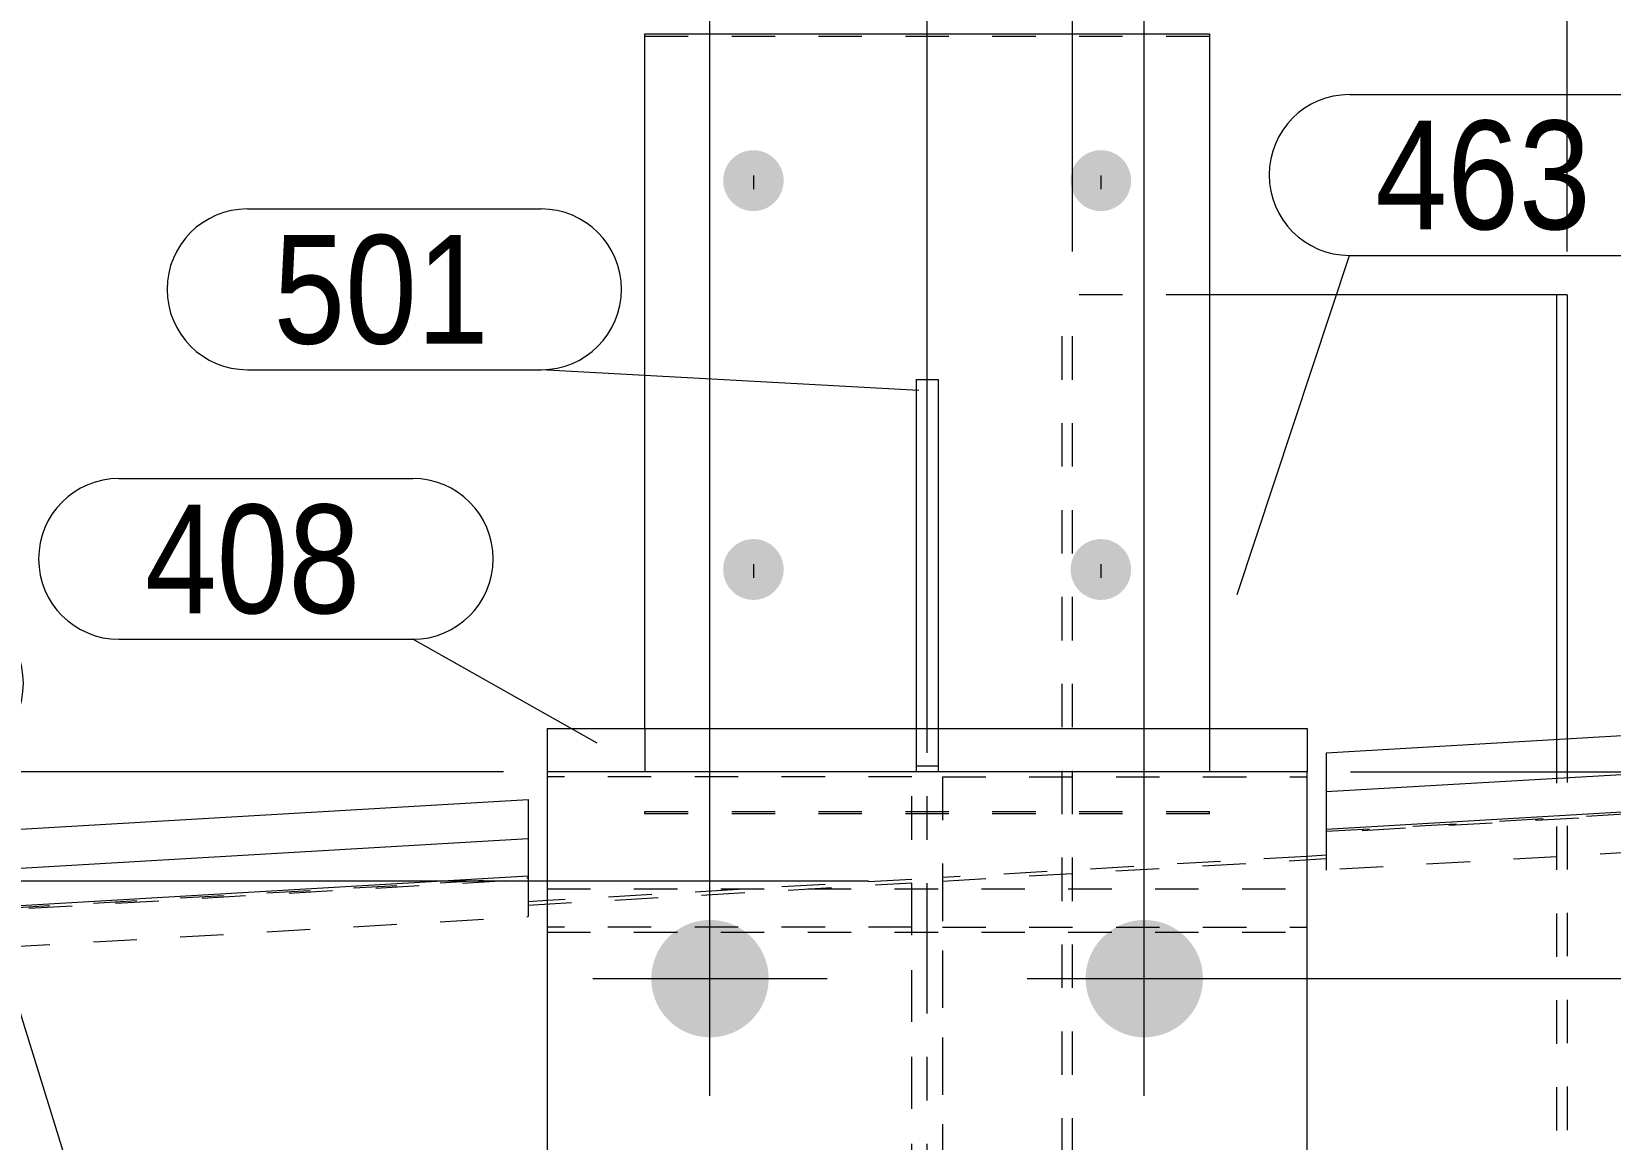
# Model space of a CAD drawing. Header units: millimetres. Extents: x 2 to 579, y 0 to 825.
# Drawn here: x 53.83 to 90.18, y 671.01 to 696.51 of the extents above; entities that cross this region are included whole.
import ezdxf

# ---------------------------------------------------------------- set-up
doc = ezdxf.new("R2010")
doc.units = ezdxf.units.MM
for name, pattern in [('XKITLINE00', [0]), ('XKITLINE01', [4, 1, -1, 1, -1]), ('XKITLINE03', [6, 3, -1, 1, -1])]:
    doc.linetypes.add(name, pattern=pattern)
for name, color, linetype, lineweight in [('Bolt', 3, 'Continuous', 0), ('Dimensions', 7, 'Continuous', 0), ('Part', 2, 'Continuous', 0), ('PartMark', 7, 'Continuous', 0)]:
    doc.layers.add(name, color=color, linetype=linetype, lineweight=lineweight)
doc.styles.add('ARIAL', font='ARIAL.TTF')

# ---------------------------------------------------------------- blocks, each defined once
blk = doc.blocks.new('*A43')
at = {"layer": 'Bolt'}
for points in [[(68.1, 674.742), (68.102, 674.775), (68.104, 674.808), (68.107, 674.841), (68.11, 674.874), (68.115, 674.907), (68.12, 674.939), (68.126, 674.972), (68.133, 675.004), (68.14, 675.036), (68.149, 675.068), (68.158, 675.1), (68.168, 675.132), (68.179, 675.163), (68.19, 675.194), (68.203, 675.225), (68.216, 675.256), (68.23, 675.286), (68.244, 675.315), (68.259, 675.345), (68.275, 675.374), (68.292, 675.402), (68.309, 675.431), (68.328, 675.458), (68.346, 675.486), (68.366, 675.513), (68.386, 675.539), (68.406, 675.565), (68.428, 675.59), (68.45, 675.615), (68.472, 675.639), (68.495, 675.663), (68.519, 675.686), (68.543, 675.709), (68.568, 675.731), (68.594, 675.752), (68.619, 675.773), (68.646, 675.793), (68.673, 675.812), (68.7, 675.831), (68.728, 675.849), (68.756, 675.866), (68.785, 675.883), (68.814, 675.899), (68.843, 675.914), (68.873, 675.929), (68.903, 675.943), (68.933, 675.956), (68.964, 675.968), (68.995, 675.98), (69.027, 675.99), (69.058, 676), (69.09, 676.01), (69.122, 676.018), (69.154, 676.026), (69.187, 676.032), (69.219, 676.039), (69.252, 676.044), (69.285, 676.048), (69.318, 676.052), (69.351, 676.055), (69.384, 676.057), (69.417, 676.058), (69.45, 676.058), (69.483, 676.058), (69.516, 676.057), (69.549, 676.055), (69.582, 676.052), (69.615, 676.048), (69.648, 676.044), (69.681, 676.039), (69.713, 676.032), (69.746, 676.026), (69.778, 676.018), (69.81, 676.01), (69.842, 676), (69.873, 675.99), (69.905, 675.98), (69.936, 675.968), (69.967, 675.956), (69.997, 675.943), (70.027, 675.929), (70.057, 675.914), (70.086, 675.899), (70.115, 675.883), (70.144, 675.866), (70.172, 675.849), (70.2, 675.831), (70.227, 675.812), (70.254, 675.793), (70.281, 675.773), (70.306, 675.752), (70.332, 675.731), (70.357, 675.709), (70.381, 675.686), (70.405, 675.663), (70.428, 675.639), (70.45, 675.615), (70.472, 675.59), (70.494, 675.565), (70.514, 675.539), (70.534, 675.513), (70.554, 675.486), (70.572, 675.458), (70.591, 675.431), (70.608, 675.402), (70.625, 675.374), (70.641, 675.345), (70.656, 675.315), (70.67, 675.286), (70.684, 675.256), (70.697, 675.225), (70.71, 675.194), (70.721, 675.163), (70.732, 675.132), (70.742, 675.1), (70.751, 675.068), (70.76, 675.036), (70.767, 675.004), (70.774, 674.972), (70.78, 674.939), (70.785, 674.907), (70.79, 674.874), (70.793, 674.841), (70.796, 674.808), (70.798, 674.775), (70.8, 674.742), (70.8, 674.708), (70.8, 674.675), (70.798, 674.642), (70.796, 674.609), (70.793, 674.576), (70.79, 674.543), (70.785, 674.51), (70.78, 674.478), (70.774, 674.445), (70.767, 674.413), (70.76, 674.38), (70.751, 674.348), (70.742, 674.317), (70.732, 674.285), (70.721, 674.254), (70.71, 674.223), (70.697, 674.192), (70.684, 674.161), (70.67, 674.131), (70.656, 674.101), (70.641, 674.072), (70.625, 674.043), (70.608, 674.014), (70.591, 673.986), (70.572, 673.958), (70.554, 673.931), (70.534, 673.904), (70.514, 673.878), (70.494, 673.852), (70.472, 673.827), (70.45, 673.802), (70.428, 673.778), (70.405, 673.754), (70.381, 673.731), (70.357, 673.708), (70.332, 673.686), (70.306, 673.665), (70.281, 673.644), (70.254, 673.624), (70.227, 673.605), (70.2, 673.586), (70.172, 673.568), (70.144, 673.55), (70.115, 673.534), (70.086, 673.518), (70.057, 673.503), (70.027, 673.488), (69.997, 673.474), (69.967, 673.461), (69.936, 673.449), (69.905, 673.437), (69.873, 673.427), (69.842, 673.417), (69.81, 673.407), (69.778, 673.399), (69.746, 673.391), (69.713, 673.384), (69.681, 673.378), (69.648, 673.373), (69.615, 673.369), (69.582, 673.365), (69.549, 673.362), (69.516, 673.36), (69.483, 673.359), (69.45, 673.358), (69.417, 673.359), (69.384, 673.36), (69.351, 673.362), (69.318, 673.365), (69.285, 673.369), (69.252, 673.373), (69.219, 673.378), (69.187, 673.384), (69.154, 673.391), (69.122, 673.399), (69.09, 673.407), (69.058, 673.417), (69.027, 673.427), (68.995, 673.437), (68.964, 673.449), (68.933, 673.461), (68.903, 673.474), (68.873, 673.488), (68.843, 673.503), (68.814, 673.518), (68.785, 673.534), (68.756, 673.55), (68.728, 673.568), (68.7, 673.586), (68.673, 673.605), (68.646, 673.624), (68.619, 673.644), (68.594, 673.665), (68.568, 673.686), (68.543, 673.708), (68.519, 673.731), (68.495, 673.754), (68.472, 673.778), (68.45, 673.802), (68.428, 673.827), (68.406, 673.852), (68.386, 673.878), (68.366, 673.904), (68.346, 673.931), (68.328, 673.958), (68.309, 673.986), (68.292, 674.014), (68.275, 674.043), (68.259, 674.072), (68.244, 674.101), (68.23, 674.131), (68.216, 674.161), (68.203, 674.192), (68.19, 674.223), (68.179, 674.254), (68.168, 674.285), (68.158, 674.317), (68.149, 674.348), (68.14, 674.38), (68.133, 674.413), (68.126, 674.445), (68.12, 674.478), (68.115, 674.51), (68.11, 674.543), (68.107, 674.576), (68.104, 674.609), (68.102, 674.642), (68.1, 674.675), (68.1, 674.708)], [(78.1, 674.742), (78.102, 674.775), (78.104, 674.808), (78.107, 674.841), (78.11, 674.874), (78.115, 674.907), (78.12, 674.939), (78.126, 674.972), (78.133, 675.004), (78.14, 675.036), (78.149, 675.068), (78.158, 675.1), (78.168, 675.132), (78.179, 675.163), (78.19, 675.194), (78.203, 675.225), (78.216, 675.256), (78.23, 675.286), (78.244, 675.315), (78.259, 675.345), (78.275, 675.374), (78.292, 675.402), (78.309, 675.431), (78.328, 675.458), (78.346, 675.486), (78.366, 675.513), (78.386, 675.539), (78.406, 675.565), (78.428, 675.59), (78.45, 675.615), (78.472, 675.639), (78.495, 675.663), (78.519, 675.686), (78.543, 675.709), (78.568, 675.731), (78.594, 675.752), (78.619, 675.773), (78.646, 675.793), (78.673, 675.812), (78.7, 675.831), (78.728, 675.849), (78.756, 675.866), (78.785, 675.883), (78.814, 675.899), (78.843, 675.914), (78.873, 675.929), (78.903, 675.943), (78.933, 675.956), (78.964, 675.968), (78.995, 675.98), (79.027, 675.99), (79.058, 676), (79.09, 676.01), (79.122, 676.018), (79.154, 676.026), (79.187, 676.032), (79.219, 676.039), (79.252, 676.044), (79.285, 676.048), (79.318, 676.052), (79.351, 676.055), (79.384, 676.057), (79.417, 676.058), (79.45, 676.058), (79.483, 676.058), (79.516, 676.057), (79.549, 676.055), (79.582, 676.052), (79.615, 676.048), (79.648, 676.044), (79.681, 676.039), (79.713, 676.032), (79.746, 676.026), (79.778, 676.018), (79.81, 676.01), (79.842, 676), (79.873, 675.99), (79.905, 675.98), (79.936, 675.968), (79.967, 675.956), (79.997, 675.943), (80.027, 675.929), (80.057, 675.914), (80.086, 675.899), (80.115, 675.883), (80.144, 675.866), (80.172, 675.849), (80.2, 675.831), (80.227, 675.812), (80.254, 675.793), (80.281, 675.773), (80.306, 675.752), (80.332, 675.731), (80.357, 675.709), (80.381, 675.686), (80.405, 675.663), (80.428, 675.639), (80.45, 675.615), (80.472, 675.59), (80.494, 675.565), (80.514, 675.539), (80.534, 675.513), (80.554, 675.486), (80.572, 675.458), (80.591, 675.431), (80.608, 675.402), (80.625, 675.374), (80.641, 675.345), (80.656, 675.315), (80.67, 675.286), (80.684, 675.256), (80.697, 675.225), (80.71, 675.194), (80.721, 675.163), (80.732, 675.132), (80.742, 675.1), (80.751, 675.068), (80.76, 675.036), (80.767, 675.004), (80.774, 674.972), (80.78, 674.939), (80.785, 674.907), (80.79, 674.874), (80.793, 674.841), (80.796, 674.808), (80.798, 674.775), (80.8, 674.742), (80.8, 674.708), (80.8, 674.675), (80.798, 674.642), (80.796, 674.609), (80.793, 674.576), (80.79, 674.543), (80.785, 674.51), (80.78, 674.478), (80.774, 674.445), (80.767, 674.413), (80.76, 674.38), (80.751, 674.348), (80.742, 674.317), (80.732, 674.285), (80.721, 674.254), (80.71, 674.223), (80.697, 674.192), (80.684, 674.161), (80.67, 674.131), (80.656, 674.101), (80.641, 674.072), (80.625, 674.043), (80.608, 674.014), (80.591, 673.986), (80.572, 673.958), (80.554, 673.931), (80.534, 673.904), (80.514, 673.878), (80.494, 673.852), (80.472, 673.827), (80.45, 673.802), (80.428, 673.778), (80.405, 673.754), (80.381, 673.731), (80.357, 673.708), (80.332, 673.686), (80.306, 673.665), (80.281, 673.644), (80.254, 673.624), (80.227, 673.605), (80.2, 673.586), (80.172, 673.568), (80.144, 673.55), (80.115, 673.534), (80.086, 673.518), (80.057, 673.503), (80.027, 673.488), (79.997, 673.474), (79.967, 673.461), (79.936, 673.449), (79.905, 673.437), (79.873, 673.427), (79.842, 673.417), (79.81, 673.407), (79.778, 673.399), (79.746, 673.391), (79.713, 673.384), (79.681, 673.378), (79.648, 673.373), (79.615, 673.369), (79.582, 673.365), (79.549, 673.362), (79.516, 673.36), (79.483, 673.359), (79.45, 673.358), (79.417, 673.359), (79.384, 673.36), (79.351, 673.362), (79.318, 673.365), (79.285, 673.369), (79.252, 673.373), (79.219, 673.378), (79.187, 673.384), (79.154, 673.391), (79.122, 673.399), (79.09, 673.407), (79.058, 673.417), (79.027, 673.427), (78.995, 673.437), (78.964, 673.449), (78.933, 673.461), (78.903, 673.474), (78.873, 673.488), (78.843, 673.503), (78.814, 673.518), (78.785, 673.534), (78.756, 673.55), (78.728, 673.568), (78.7, 673.586), (78.673, 673.605), (78.646, 673.624), (78.619, 673.644), (78.594, 673.665), (78.568, 673.686), (78.543, 673.708), (78.519, 673.731), (78.495, 673.754), (78.472, 673.778), (78.45, 673.802), (78.428, 673.827), (78.406, 673.852), (78.386, 673.878), (78.366, 673.904), (78.346, 673.931), (78.328, 673.958), (78.309, 673.986), (78.292, 674.014), (78.275, 674.043), (78.259, 674.072), (78.244, 674.101), (78.23, 674.131), (78.216, 674.161), (78.203, 674.192), (78.19, 674.223), (78.179, 674.254), (78.168, 674.285), (78.158, 674.317), (78.149, 674.348), (78.14, 674.38), (78.133, 674.413), (78.126, 674.445), (78.12, 674.478), (78.115, 674.51), (78.11, 674.543), (78.107, 674.576), (78.104, 674.609), (78.102, 674.642), (78.1, 674.675), (78.1, 674.708)]]:
    blk.add_hatch(color=3, dxfattribs=at).paths.add_polyline_path(points, flags=17)
at = {"layer": 'Bolt', "color": 3, "linetype": 'XKITLINE00', "lineweight": 0}
for p, q in [((69.45, 672.008), (69.45, 677.408)), ((79.45, 672.008), (79.45, 677.408)), ((66.75, 674.708), (72.15, 674.708)), ((76.75, 674.708), (82.15, 674.708))]:
    blk.add_line(p, q, dxfattribs=at)
blk = doc.blocks.new('*A45')
at = {"layer": 'Bolt'}
for points in [[(71.145, 693.042), (71.143, 693.007), (71.139, 692.973), (71.133, 692.939), (71.125, 692.906), (71.116, 692.873), (71.105, 692.84), (71.093, 692.808), (71.079, 692.777), (71.064, 692.746), (71.047, 692.716), (71.029, 692.687), (71.009, 692.659), (70.988, 692.632), (70.966, 692.606), (70.942, 692.581), (70.917, 692.557), (70.892, 692.535), (70.865, 692.514), (70.837, 692.494), (70.808, 692.476), (70.778, 692.459), (70.748, 692.443), (70.716, 692.429), (70.685, 692.417), (70.652, 692.406), (70.619, 692.397), (70.586, 692.389), (70.552, 692.384), (70.518, 692.379), (70.484, 692.377), (70.45, 692.376), (70.416, 692.377), (70.382, 692.379), (70.348, 692.384), (70.314, 692.389), (70.281, 692.397), (70.248, 692.406), (70.215, 692.417), (70.184, 692.429), (70.152, 692.443), (70.122, 692.459), (70.092, 692.476), (70.063, 692.494), (70.035, 692.514), (70.008, 692.535), (69.983, 692.557), (69.958, 692.581), (69.934, 692.606), (69.912, 692.632), (69.891, 692.659), (69.871, 692.687), (69.853, 692.716), (69.836, 692.746), (69.821, 692.777), (69.807, 692.808), (69.795, 692.84), (69.784, 692.873), (69.775, 692.906), (69.767, 692.939), (69.761, 692.973), (69.757, 693.007), (69.755, 693.042), (69.754, 693.076), (69.755, 693.11), (69.757, 693.145), (69.761, 693.179), (69.767, 693.213), (69.775, 693.246), (69.784, 693.279), (69.795, 693.312), (69.807, 693.344), (69.821, 693.375), (69.836, 693.406), (69.853, 693.436), (69.871, 693.465), (69.891, 693.493), (69.912, 693.52), (69.934, 693.546), (69.958, 693.571), (69.983, 693.595), (70.008, 693.617), (70.035, 693.638), (70.063, 693.658), (70.092, 693.676), (70.122, 693.693), (70.152, 693.709), (70.184, 693.723), (70.215, 693.735), (70.248, 693.746), (70.281, 693.755), (70.314, 693.763), (70.348, 693.768), (70.382, 693.773), (70.416, 693.775), (70.45, 693.776), (70.484, 693.775), (70.518, 693.773), (70.552, 693.768), (70.586, 693.763), (70.619, 693.755), (70.652, 693.746), (70.685, 693.735), (70.716, 693.723), (70.748, 693.709), (70.778, 693.693), (70.808, 693.676), (70.837, 693.658), (70.865, 693.638), (70.892, 693.617), (70.917, 693.595), (70.942, 693.571), (70.966, 693.546), (70.988, 693.52), (71.009, 693.493), (71.029, 693.465), (71.047, 693.436), (71.064, 693.406), (71.079, 693.375), (71.093, 693.344), (71.105, 693.312), (71.116, 693.279), (71.125, 693.246), (71.133, 693.213), (71.139, 693.179), (71.143, 693.145), (71.145, 693.11), (71.146, 693.076)], [(79.145, 693.042), (79.143, 693.007), (79.139, 692.973), (79.133, 692.939), (79.125, 692.906), (79.116, 692.873), (79.105, 692.84), (79.093, 692.808), (79.079, 692.777), (79.064, 692.746), (79.047, 692.716), (79.029, 692.687), (79.009, 692.659), (78.988, 692.632), (78.966, 692.606), (78.942, 692.581), (78.917, 692.557), (78.892, 692.535), (78.865, 692.514), (78.837, 692.494), (78.808, 692.476), (78.778, 692.459), (78.748, 692.443), (78.716, 692.429), (78.685, 692.417), (78.652, 692.406), (78.619, 692.397), (78.586, 692.389), (78.552, 692.384), (78.518, 692.379), (78.484, 692.377), (78.45, 692.376), (78.416, 692.377), (78.382, 692.379), (78.348, 692.384), (78.314, 692.389), (78.281, 692.397), (78.248, 692.406), (78.215, 692.417), (78.184, 692.429), (78.152, 692.443), (78.122, 692.459), (78.092, 692.476), (78.063, 692.494), (78.035, 692.514), (78.008, 692.535), (77.983, 692.557), (77.958, 692.581), (77.934, 692.606), (77.912, 692.632), (77.891, 692.659), (77.871, 692.687), (77.853, 692.716), (77.836, 692.746), (77.821, 692.777), (77.807, 692.808), (77.795, 692.84), (77.784, 692.873), (77.775, 692.906), (77.767, 692.939), (77.761, 692.973), (77.757, 693.007), (77.755, 693.042), (77.754, 693.076), (77.755, 693.11), (77.757, 693.145), (77.761, 693.179), (77.767, 693.213), (77.775, 693.246), (77.784, 693.279), (77.795, 693.312), (77.807, 693.344), (77.821, 693.375), (77.836, 693.406), (77.853, 693.436), (77.871, 693.465), (77.891, 693.493), (77.912, 693.52), (77.934, 693.546), (77.958, 693.571), (77.983, 693.595), (78.008, 693.617), (78.035, 693.638), (78.063, 693.658), (78.092, 693.676), (78.122, 693.693), (78.152, 693.709), (78.184, 693.723), (78.215, 693.735), (78.248, 693.746), (78.281, 693.755), (78.314, 693.763), (78.348, 693.768), (78.382, 693.773), (78.416, 693.775), (78.45, 693.776), (78.484, 693.775), (78.518, 693.773), (78.552, 693.768), (78.586, 693.763), (78.619, 693.755), (78.652, 693.746), (78.685, 693.735), (78.716, 693.723), (78.748, 693.709), (78.778, 693.693), (78.808, 693.676), (78.837, 693.658), (78.865, 693.638), (78.892, 693.617), (78.917, 693.595), (78.942, 693.571), (78.966, 693.546), (78.988, 693.52), (79.009, 693.493), (79.029, 693.465), (79.047, 693.436), (79.064, 693.406), (79.079, 693.375), (79.093, 693.344), (79.105, 693.312), (79.116, 693.279), (79.125, 693.246), (79.133, 693.213), (79.139, 693.179), (79.143, 693.145), (79.145, 693.11), (79.146, 693.076)], [(71.145, 684.091), (71.143, 684.057), (71.139, 684.023), (71.133, 683.989), (71.125, 683.956), (71.116, 683.922), (71.105, 683.89), (71.093, 683.858), (71.079, 683.826), (71.064, 683.796), (71.047, 683.766), (71.029, 683.737), (71.009, 683.709), (70.988, 683.682), (70.966, 683.656), (70.942, 683.631), (70.917, 683.607), (70.892, 683.585), (70.865, 683.563), (70.837, 683.544), (70.808, 683.525), (70.778, 683.508), (70.748, 683.493), (70.716, 683.479), (70.685, 683.467), (70.652, 683.456), (70.619, 683.447), (70.586, 683.439), (70.552, 683.433), (70.518, 683.429), (70.484, 683.427), (70.45, 683.426), (70.416, 683.427), (70.382, 683.429), (70.348, 683.433), (70.314, 683.439), (70.281, 683.447), (70.248, 683.456), (70.215, 683.467), (70.184, 683.479), (70.152, 683.493), (70.122, 683.508), (70.092, 683.525), (70.063, 683.544), (70.035, 683.563), (70.008, 683.585), (69.983, 683.607), (69.958, 683.631), (69.934, 683.656), (69.912, 683.682), (69.891, 683.709), (69.871, 683.737), (69.853, 683.766), (69.836, 683.796), (69.821, 683.826), (69.807, 683.858), (69.795, 683.89), (69.784, 683.922), (69.775, 683.956), (69.767, 683.989), (69.761, 684.023), (69.757, 684.057), (69.755, 684.091), (69.754, 684.126), (69.755, 684.16), (69.757, 684.194), (69.761, 684.228), (69.767, 684.262), (69.775, 684.296), (69.784, 684.329), (69.795, 684.361), (69.807, 684.394), (69.821, 684.425), (69.836, 684.456), (69.853, 684.486), (69.871, 684.515), (69.891, 684.543), (69.912, 684.57), (69.934, 684.596), (69.958, 684.621), (69.983, 684.644), (70.008, 684.667), (70.035, 684.688), (70.063, 684.708), (70.092, 684.726), (70.122, 684.743), (70.152, 684.758), (70.184, 684.772), (70.215, 684.785), (70.248, 684.796), (70.281, 684.805), (70.314, 684.812), (70.348, 684.818), (70.382, 684.822), (70.416, 684.825), (70.45, 684.826), (70.484, 684.825), (70.518, 684.822), (70.552, 684.818), (70.586, 684.812), (70.619, 684.805), (70.652, 684.796), (70.685, 684.785), (70.716, 684.772), (70.748, 684.758), (70.778, 684.743), (70.808, 684.726), (70.837, 684.708), (70.865, 684.688), (70.892, 684.667), (70.917, 684.644), (70.942, 684.621), (70.966, 684.596), (70.988, 684.57), (71.009, 684.543), (71.029, 684.515), (71.047, 684.486), (71.064, 684.456), (71.079, 684.425), (71.093, 684.394), (71.105, 684.361), (71.116, 684.329), (71.125, 684.296), (71.133, 684.262), (71.139, 684.228), (71.143, 684.194), (71.145, 684.16), (71.146, 684.126)], [(79.145, 684.091), (79.143, 684.057), (79.139, 684.023), (79.133, 683.989), (79.125, 683.956), (79.116, 683.922), (79.105, 683.89), (79.093, 683.858), (79.079, 683.826), (79.064, 683.796), (79.047, 683.766), (79.029, 683.737), (79.009, 683.709), (78.988, 683.682), (78.966, 683.656), (78.942, 683.631), (78.917, 683.607), (78.892, 683.585), (78.865, 683.563), (78.837, 683.544), (78.808, 683.525), (78.778, 683.508), (78.748, 683.493), (78.716, 683.479), (78.685, 683.467), (78.652, 683.456), (78.619, 683.447), (78.586, 683.439), (78.552, 683.433), (78.518, 683.429), (78.484, 683.427), (78.45, 683.426), (78.416, 683.427), (78.382, 683.429), (78.348, 683.433), (78.314, 683.439), (78.281, 683.447), (78.248, 683.456), (78.215, 683.467), (78.184, 683.479), (78.152, 683.493), (78.122, 683.508), (78.092, 683.525), (78.063, 683.544), (78.035, 683.563), (78.008, 683.585), (77.983, 683.607), (77.958, 683.631), (77.934, 683.656), (77.912, 683.682), (77.891, 683.709), (77.871, 683.737), (77.853, 683.766), (77.836, 683.796), (77.821, 683.826), (77.807, 683.858), (77.795, 683.89), (77.784, 683.922), (77.775, 683.956), (77.767, 683.989), (77.761, 684.023), (77.757, 684.057), (77.755, 684.091), (77.754, 684.126), (77.755, 684.16), (77.757, 684.194), (77.761, 684.228), (77.767, 684.262), (77.775, 684.296), (77.784, 684.329), (77.795, 684.361), (77.807, 684.394), (77.821, 684.425), (77.836, 684.456), (77.853, 684.486), (77.871, 684.515), (77.891, 684.543), (77.912, 684.57), (77.934, 684.596), (77.958, 684.621), (77.983, 684.644), (78.008, 684.667), (78.035, 684.688), (78.063, 684.708), (78.092, 684.726), (78.122, 684.743), (78.152, 684.758), (78.184, 684.772), (78.215, 684.785), (78.248, 684.796), (78.281, 684.805), (78.314, 684.812), (78.348, 684.818), (78.382, 684.822), (78.416, 684.825), (78.45, 684.826), (78.484, 684.825), (78.518, 684.822), (78.552, 684.818), (78.586, 684.812), (78.619, 684.805), (78.652, 684.796), (78.685, 684.785), (78.716, 684.772), (78.748, 684.758), (78.778, 684.743), (78.808, 684.726), (78.837, 684.708), (78.865, 684.688), (78.892, 684.667), (78.917, 684.644), (78.942, 684.621), (78.966, 684.596), (78.988, 684.57), (79.009, 684.543), (79.029, 684.515), (79.047, 684.486), (79.064, 684.456), (79.079, 684.425), (79.093, 684.394), (79.105, 684.361), (79.116, 684.329), (79.125, 684.296), (79.133, 684.262), (79.139, 684.228), (79.143, 684.194), (79.145, 684.16), (79.146, 684.126)]]:
    blk.add_hatch(color=3, dxfattribs=at).paths.add_polyline_path(points, flags=17)
at = {"layer": 'Bolt', "color": 3, "linetype": 'XKITLINE00', "lineweight": 0}
for p, q in [((70.45, 693.198), (70.45, 692.883)), ((78.45, 693.198), (78.45, 692.883)), ((70.45, 684.247), (70.45, 683.933)), ((78.45, 684.247), (78.45, 683.933))]:
    blk.add_line(p, q, dxfattribs=at)
blk = doc.blocks.new('*A55')
at = {"layer": 'Part', "color": 7, "linetype": 'XKITLINE03', "lineweight": 0}
blk.add_line((74.45, 595.907), (74.45, 687.625), dxfattribs=at)
at = {"layer": 'Part', "color": 2, "linetype": 'XKITLINE00', "lineweight": 0}
for p, q in [((83.2, 679.471), (65.7, 679.471)), ((65.7, 679.471), (65.7, 595.907)), ((83.2, 595.907), (83.2, 679.471))]:
    blk.add_line(p, q, dxfattribs=at)
at = {"layer": 'Part', "color": 7, "linetype": 'XKITLINE01', "lineweight": 0}
for p, q in [((74.1, 679.355), (65.7, 679.355)), ((74.1, 595.907), (74.1, 679.355)), ((74.8, 679.355), (74.8, 595.907)), ((74.8, 679.355), (83.2, 679.355)), ((74.1, 675.895), (65.7, 675.895)), ((65.7, 675.779), (83.2, 675.779)), ((74.8, 675.895), (83.2, 675.895))]:
    blk.add_line(p, q, dxfattribs=at)
blk = doc.blocks.new('*A56')
at = {"layer": 'Part', "color": 7, "linetype": 'XKITLINE01', "lineweight": 0}
for p, q in [((80.95, 690.445), (77.558, 690.445)), ((77.558, 670.495), (77.558, 690.445)), ((77.8, 670.495), (77.8, 690.445)), ((88.94, 680.209), (88.94, 670.495)), ((89.181, 680.223), (89.181, 670.495)), ((89.181, 670.495), (77.558, 670.495))]:
    blk.add_line(p, q, dxfattribs=at)
at = {"layer": 'Part', "color": 2, "linetype": 'XKITLINE00', "lineweight": 0}
for p, q in [((89.181, 690.445), (80.95, 690.445)), ((88.94, 690.445), (88.94, 680.209)), ((89.181, 690.445), (89.181, 680.223))]:
    blk.add_line(p, q, dxfattribs=at)
blk = doc.blocks.new('*A60')
at = {"layer": 'Part', "color": 2, "linetype": 'XKITLINE00', "lineweight": 0}
for p, q in [((65.7, 680.465), (65.7, 679.471)), ((65.7, 680.465), (83.2, 680.465)), ((83.2, 680.465), (83.2, 679.471)), ((83.2, 679.471), (65.7, 679.471))]:
    blk.add_line(p, q, dxfattribs=at)
at = {"layer": 'Part', "color": 7, "linetype": 'XKITLINE01', "lineweight": 0}
for p, q in [((65.7, 679.471), (65.7, 675.779)), ((83.2, 675.779), (83.2, 679.471)), ((65.7, 676.774), (83.2, 676.774)), ((65.7, 675.779), (83.2, 675.779))]:
    blk.add_line(p, q, dxfattribs=at)
blk = doc.blocks.new('*A63')
at = {"layer": 'Part', "color": 2, "linetype": 'XKITLINE00', "lineweight": 0}
for p, q in [((67.95, 680.465), (67.95, 696.457)), ((67.95, 696.457), (80.95, 696.457)), ((80.95, 696.457), (80.95, 680.465))]:
    blk.add_line(p, q, dxfattribs=at)
at = {"layer": 'Part', "color": 7, "linetype": 'XKITLINE01', "lineweight": 0}
for p, q in [((67.95, 696.405), (80.95, 696.405)), ((67.95, 680.465), (67.95, 678.504)), ((80.95, 680.465), (80.95, 678.504)), ((67.95, 678.557), (80.95, 678.557)), ((67.95, 678.504), (67.95, 678.557)), ((80.95, 678.504), (67.95, 678.504)), ((80.95, 678.504), (80.95, 678.557))]:
    blk.add_line(p, q, dxfattribs=at)
blk = doc.blocks.new('*A64')
at = {"layer": 'Part', "color": 2, "linetype": 'XKITLINE00', "lineweight": 0}
for p, q in [((74.2, 688.501), (74.2, 680.465)), ((74.2, 688.501), (74.7, 688.501)), ((74.7, 688.501), (74.7, 680.465))]:
    blk.add_line(p, q, dxfattribs=at)
at = {"layer": 'Part', "color": 7, "linetype": 'XKITLINE01', "lineweight": 0}
for p, q in [((74.2, 680.465), (74.2, 678.557)), ((74.7, 680.465), (74.7, 678.557)), ((74.2, 679.606), (74.7, 679.606)), ((74.2, 678.557), (74.7, 678.557))]:
    blk.add_line(p, q, dxfattribs=at)
blk = doc.blocks.new('*A75')
at = {"layer": 'Part', "color": 2, "linetype": 'XKITLINE00', "lineweight": 0}
for p, q in [((95.156, 680.571), (83.637, 679.9)), ((83.637, 679.9), (83.637, 677.548)), ((95.156, 679.676), (83.637, 679.005)), ((95.156, 678.815), (83.637, 678.144)), ((83.637, 677.548), (83.2, 677.522))]:
    blk.add_line(p, q, dxfattribs=at)
at = {"layer": 'Part', "color": 7, "linetype": 'XKITLINE01', "lineweight": 0}
for p, q in [((83.637, 678.101), (102.921, 679.223)), ((99.439, 678.986), (83.637, 678.066)), ((102.921, 678.328), (83.637, 677.206)), ((83.637, 677.548), (83.637, 677.206)), ((83.2, 677.522), (74.8, 677.033)), ((74.8, 676.955), (83.637, 677.47)), ((74.8, 677.033), (74.8, 647.752))]:
    blk.add_line(p, q, dxfattribs=at)
blk = doc.blocks.new('*A76')
at = {"layer": 'Part', "color": 2, "linetype": 'XKITLINE00', "lineweight": 0}
for p, q in [((45.979, 677.708), (65.263, 678.83)), ((65.263, 678.83), (65.263, 676.478)), ((45.979, 676.813), (65.263, 677.935)), ((49.461, 676.154), (65.263, 677.075)), ((65.7, 676.503), (65.263, 676.478))]:
    blk.add_line(p, q, dxfattribs=at)
at = {"layer": 'Part', "color": 7, "linetype": 'XKITLINE01', "lineweight": 0}
for p, q in [((49.776, 676.095), (65.263, 676.997)), ((53.258, 676.332), (65.263, 677.031)), ((65.263, 676.4), (74.1, 676.914)), ((74.1, 676.992), (65.7, 676.503)), ((74.1, 647.711), (74.1, 676.992)), ((65.263, 676.478), (65.263, 676.136)), ((53.258, 675.437), (65.263, 676.136))]:
    blk.add_line(p, q, dxfattribs=at)
blk = doc.blocks.new('*A170')
at = {"layer": 'PartMark', "color": 7, "linetype": 'XKITLINE00', "lineweight": 0}
for p, q in [((55.844, 686.219), (62.607, 686.219)), ((55.844, 682.519), (62.607, 682.519)), ((66.85, 680.126), (62.607, 682.519))]:
    blk.add_line(p, q, dxfattribs=at)
for centre, start, end in [((55.844, 684.369), 90, 270), ((62.607, 684.369), 270, 90)]:
    blk.add_arc(centre, 1.85, start, end, dxfattribs=at)
at = {"layer": 'PartMark', "color": 3, "style": 'ARIAL', "width": 0.85}
blk.add_text('408', height=2.5, dxfattribs=at).set_placement((56.444, 683.119))
blk = doc.blocks.new('*A174')
at = {"layer": 'PartMark', "color": 7, "linetype": 'XKITLINE00', "lineweight": 0}
for p, q in [((84.172, 695.057), (90.934, 695.057)), ((81.584, 683.547), (84.172, 691.357)), ((84.172, 691.357), (90.934, 691.357))]:
    blk.add_line(p, q, dxfattribs=at)
for centre, start, end in [((84.172, 693.207), 90, 270), ((90.934, 693.207), 270, 90)]:
    blk.add_arc(centre, 1.85, start, end, dxfattribs=at)
at = {"layer": 'PartMark', "color": 3, "style": 'ARIAL', "width": 0.85}
blk.add_text('463', height=2.5, dxfattribs=at).set_placement((84.772, 691.957))
blk = doc.blocks.new('*A181')
at = {"layer": 'Dimensions', "color": 7, "linetype": 'XKITLINE00', "lineweight": 0}
for p, q in [((49.619, 678.02), (49.619, 708.777)), ((74.45, 680.471), (74.45, 708.777)), ((50.467, 706.775), (48.77, 705.078)), ((75.299, 706.775), (73.601, 705.078)), ((49.619, 705.927), (74.45, 705.927))]:
    blk.add_line(p, q, dxfattribs=at)
at = {"layer": 'Dimensions', "color": 3}
for p in [(49.619, 705.927), (74.45, 705.927)]:
    blk.add_point(p, dxfattribs=at)
at = {"layer": 'Dimensions', "color": 3, "style": 'ARIAL', "width": 0.85}
blk.add_text('248', height=3, dxfattribs=at).set_placement((58.697, 707.277))
blk = doc.blocks.new('*A182')
at = {"layer": 'Dimensions', "color": 7, "linetype": 'XKITLINE00', "lineweight": 0}
for p, q in [((69.45, 675.708), (69.45, 724.777)), ((74.45, 680.471), (74.45, 724.777)), ((70.299, 722.775), (68.601, 721.078)), ((75.299, 722.775), (73.601, 721.078)), ((69.45, 721.927), (74.45, 721.927))]:
    blk.add_line(p, q, dxfattribs=at)
at = {"layer": 'Dimensions', "color": 3}
for p in [(69.45, 721.927), (74.45, 721.927)]:
    blk.add_point(p, dxfattribs=at)
at = {"layer": 'Dimensions', "color": 3, "style": 'ARIAL', "width": 0.85}
blk.add_text('50', height=3, dxfattribs=at).set_placement((69.725, 723.277))
blk = doc.blocks.new('*A183')
at = {"layer": 'Dimensions', "color": 7, "linetype": 'XKITLINE00', "lineweight": 0}
for p, q in [((74.45, 680.471), (74.45, 724.327)), ((79.45, 675.708), (79.45, 724.327)), ((75.299, 722.775), (73.601, 721.078)), ((80.299, 722.775), (78.601, 721.078)), ((74.45, 721.927), (79.45, 721.927))]:
    blk.add_line(p, q, dxfattribs=at)
at = {"layer": 'Dimensions', "color": 3}
for p in [(74.45, 721.927), (79.45, 721.927)]:
    blk.add_point(p, dxfattribs=at)
at = {"layer": 'Dimensions', "color": 3, "style": 'ARIAL', "width": 0.85}
blk.add_text('50', height=3, dxfattribs=at).set_placement((74.725, 717.577))
blk = doc.blocks.new('*A184')
at = {"layer": 'Dimensions', "color": 7, "linetype": 'XKITLINE00', "lineweight": 0}
for p, q in [((74.45, 680.471), (74.45, 708.777)), ((77.8, 691.445), (77.8, 708.777)), ((75.299, 706.775), (73.601, 705.078)), ((78.648, 706.775), (76.951, 705.078)), ((74.45, 705.927), (77.8, 705.927))]:
    blk.add_line(p, q, dxfattribs=at)
at = {"layer": 'Dimensions', "color": 3}
for p in [(74.45, 705.927), (77.8, 705.927)]:
    blk.add_point(p, dxfattribs=at)
at = {"layer": 'Dimensions', "color": 3, "style": 'ARIAL', "width": 0.85}
blk.add_text('33', height=3, dxfattribs=at).set_placement((73.9, 707.277))
blk = doc.blocks.new('*A185')
at = {"layer": 'Dimensions', "color": 7, "linetype": 'XKITLINE00', "lineweight": 0}
for p, q in [((77.8, 691.445), (77.8, 708.777)), ((89.181, 691.445), (89.181, 708.777)), ((78.648, 706.775), (76.951, 705.078)), ((90.03, 706.775), (88.333, 705.078)), ((77.8, 705.927), (89.181, 705.927))]:
    blk.add_line(p, q, dxfattribs=at)
at = {"layer": 'Dimensions', "color": 3}
for p in [(77.8, 705.927), (89.181, 705.927)]:
    blk.add_point(p, dxfattribs=at)
at = {"layer": 'Dimensions', "color": 3, "style": 'ARIAL', "width": 0.85}
blk.add_text('114', height=3, dxfattribs=at).set_placement((80.153, 707.277))
blk = doc.blocks.new('*A188')
at = {"layer": 'Dimensions', "color": 7, "linetype": 'XKITLINE00', "lineweight": 0}
blk.add_line((73.1, 676.953), (19.6, 676.953), dxfattribs=at)
blk = doc.blocks.new('*A189')
at = {"layer": 'Dimensions', "color": 7, "linetype": 'XKITLINE00', "lineweight": 0}
for p, q in [((64.7, 679.471), (19.6, 679.471)), ((73.1, 676.953), (19.6, 676.953))]:
    blk.add_line(p, q, dxfattribs=at)
blk = doc.blocks.new('*A195')
at = {"layer": 'Dimensions', "color": 7, "linetype": 'XKITLINE00', "lineweight": 0}
blk.add_line((80.45, 674.708), (136.85, 674.708), dxfattribs=at)
blk = doc.blocks.new('*A196')
at = {"layer": 'Dimensions', "color": 7, "linetype": 'XKITLINE00', "lineweight": 0}
for p, q in [((84.2, 679.471), (136.85, 679.471)), ((80.45, 674.708), (136.85, 674.708))]:
    blk.add_line(p, q, dxfattribs=at)
blk = doc.blocks.new('*A200')
at = {"layer": 'PartMark', "color": 7, "linetype": 'XKITLINE00', "lineweight": 0}
for p, q in [((45.03, 683.356), (51.793, 683.356)), ((45.03, 679.656), (51.793, 679.656)), ((55.416, 667.982), (51.793, 679.656))]:
    blk.add_line(p, q, dxfattribs=at)
for centre, start, end in [((45.03, 681.506), 90, 270), ((51.793, 681.506), 270, 90)]:
    blk.add_arc(centre, 1.85, start, end, dxfattribs=at)
at = {"layer": 'PartMark', "color": 3, "style": 'ARIAL', "width": 0.85}
blk.add_text('438', height=2.5, dxfattribs=at).set_placement((45.63, 680.256))
blk = doc.blocks.new('*A206')
at = {"layer": 'PartMark', "color": 7, "linetype": 'XKITLINE00', "lineweight": 0}
for p, q in [((58.801, 692.424), (65.563, 692.424)), ((58.801, 688.724), (65.563, 688.724)), ((74.257, 688.245), (65.563, 688.724))]:
    blk.add_line(p, q, dxfattribs=at)
for centre, start, end in [((58.801, 690.574), 90, 270), ((65.563, 690.574), 270, 90)]:
    blk.add_arc(centre, 1.85, start, end, dxfattribs=at)
at = {"layer": 'PartMark', "color": 3, "style": 'ARIAL', "width": 0.85}
blk.add_text('501', height=2.5, dxfattribs=at).set_placement((59.401, 689.324))

msp = doc.modelspace()

# ---------------------------------------------------------------- block references
at = {"lineweight": 0}
for name in ['*A182', '*A183', '*A181', '*A184', '*A185', '*A63', '*A174', '*A45', '*A206', '*A56', '*A64', '*A170', '*A189', '*A200', '*A196', '*A188', '*A60', '*A75', '*A76', '*A195', '*A43']:
    msp.add_blockref(name, (0, 0), dxfattribs=at)
at = {"layer": 'Part', "lineweight": 0}
msp.add_blockref('*A55', (0, 0), dxfattribs=at)

doc.saveas('drawing.dxf')
